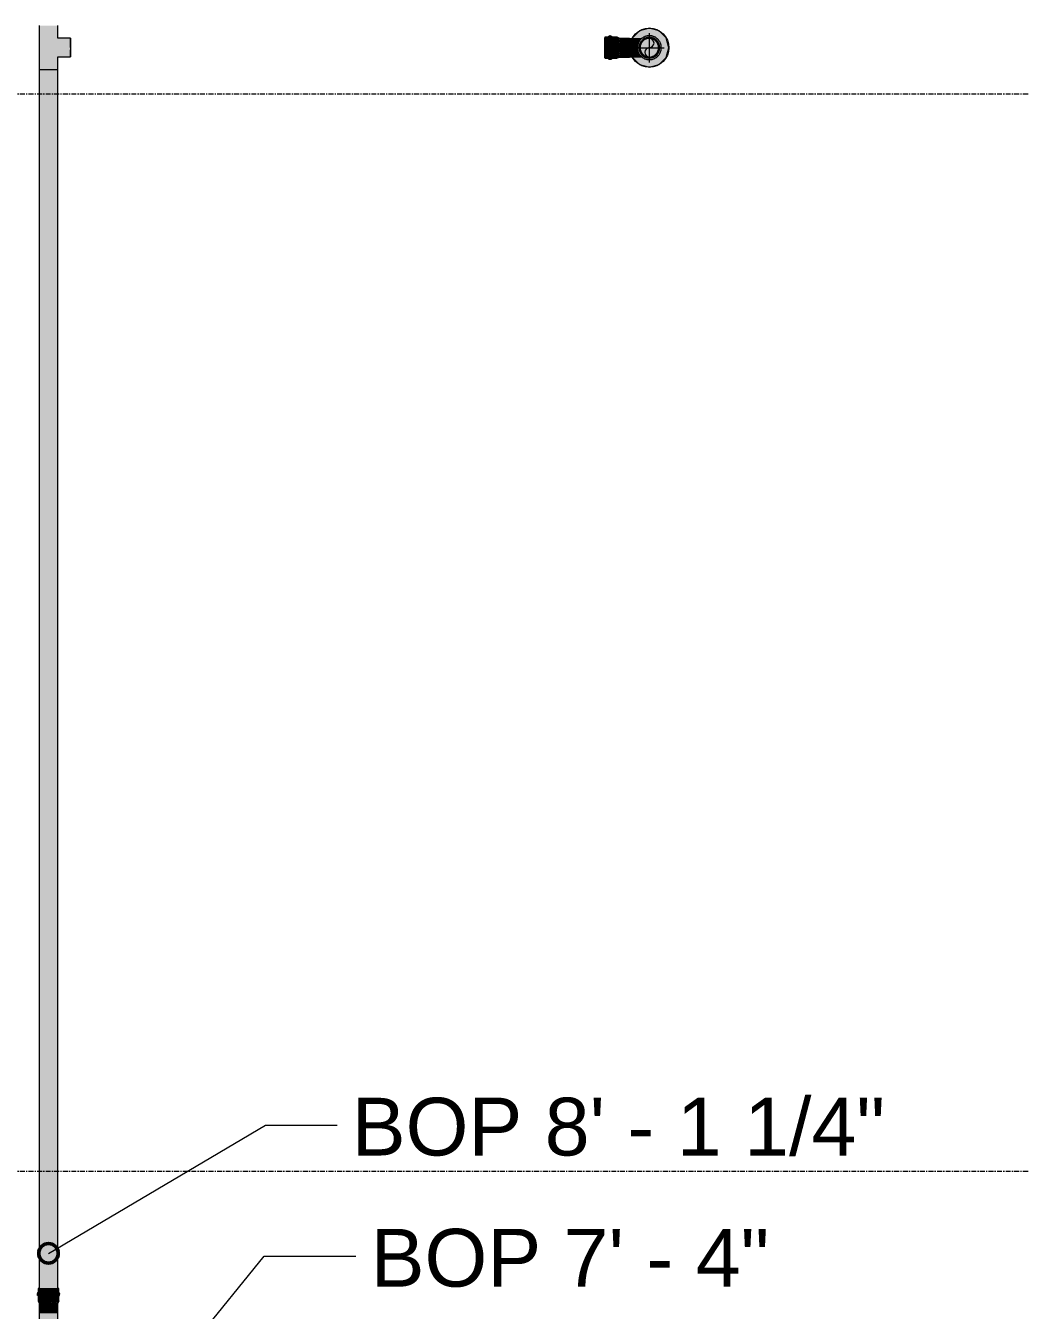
# Model space of a CAD drawing. Header units: inches. Extents: x -3679 to 241, y -496 to 1784.
# Drawn here: x -907.7 to -806.1, y 74.8 to 206 of the extents above; entities that cross this region are included whole.
import ezdxf

# ---------------------------------------------------------------- set-up
doc = ezdxf.new("R2010")
doc.units = ezdxf.units.IN
doc.header["$MEASUREMENT"] = 0
doc.linetypes.add('Grid Line', pattern=[0.875, 0.5, -0.125, 0.125, -0.125])
for name, color, linetype, lineweight in [('A-ANNO-NOTE', 250, 'Continuous', 9), ('G-ANNO-DIMS', 251, 'Continuous', 9), ('P-PIPE', 1, 'Continuous', 9), ('P-PIPE-CNTR', 1, 'Continuous', 9), ('S-GRID', 8, 'Continuous', 9)]:
    doc.layers.add(name, color=color, linetype=linetype, lineweight=lineweight)
doc.styles.add('Arial_1', font='arial.ttf', dxfattribs={"height": 5.901198})

# ---------------------------------------------------------------- blocks, each defined once
blk = doc.blocks.new('Victaulic-VicPress316-Elbow 90-45deg Style P568_P571 - Standard-V37-LOWER PARKING')
at = {"layer": 'P-PIPE'}
for points in [[(-905.34, 76.34), (-905.34, 76.67), (-906.38, 76.66), (-906.5, 76.62), (-906.56, 76.51), (-906.5, 76.45), (-906.34, 76.34), (-905.58, 76.34)], [(-905.34, 76.67), (-905.34, 77.05), (-906.34, 77.05), (-906.34, 76.67), (-905.65, 76.67)], [(-905.34, 75.78), (-905.35, 76.34), (-906.34, 76.34), (-906.34, 75.79), (-905.57, 75.78)], [(-905.34, 76.67), (-904.33, 76.67), (-904.33, 77.05), (-905.34, 77.05), (-905.34, 76.67)], [(-905.34, 75.78), (-904.33, 75.79), (-904.33, 76.34), (-905.34, 76.34), (-905.34, 75.78)], [(-905.34, 75.57), (-905.34, 75.78), (-906.34, 75.79), (-906.37, 75.67), (-906.32, 75.61), (-906.23, 75.57), (-906.15, 75.6), (-905.87, 75.57), (-905.8, 75.58), (-905.55, 75.58), (-905.34, 75.57)], [(-905.34, 74.51), (-905.34, 75.57), (-905.66, 75.59), (-905.96, 75.58), (-906.07, 75.59), (-906.17, 75.6), (-906.24, 75.57), (-906.29, 75.59), (-906.27, 74.51), (-905.5, 74.51)], [(-905.34, 75.57), (-905.32, 75.57), (-905.06, 75.6), (-904.73, 75.58), (-904.61, 75.59), (-904.49, 75.6), (-904.43, 75.57), (-904.33, 75.63), (-904.31, 75.67), (-904.33, 75.79), (-905.34, 75.78), (-905.34, 75.61)], [(-905.34, 74.51), (-904.39, 74.52), (-904.39, 75.59), (-904.44, 75.57), (-904.52, 75.6), (-904.61, 75.59), (-904.68, 75.59), (-904.8, 75.57), (-904.9, 75.58), (-905.13, 75.6), (-905.34, 75.57)], [(-905.34, 71.56), (-905.34, 74.51), (-906.29, 74.51), (-906.27, 72.34), (-906.21, 72.15), (-906.16, 72.03), (-906.06, 71.9), (-905.9, 71.75), (-905.79, 71.67), (-905.66, 71.62), (-905.5, 71.57)], [(-905.34, 71.29), (-905.34, 71.46), (-905.62, 71.51), (-905.74, 71.55), (-905.98, 71.68), (-906.24, 72.01), (-906.29, 72.08), (-906.34, 72.19), (-906.36, 72.31), (-906.36, 72.66), (-906.32, 72.89), (-906.29, 72.95), (-906.29, 73.27), (-906.4, 73.11), (-906.51, 72.84), (-906.56, 72.52), (-906.49, 72.15), (-906.38, 71.88), (-906.18, 71.65), (-905.81, 71.39), (-905.58, 71.32)], [(-905.34, 71.45), (-905.35, 71.56), (-905.56, 71.59), (-905.74, 71.65), (-905.83, 71.7), (-905.99, 71.82), (-906.07, 71.9), (-906.19, 72.1), (-906.25, 72.26), (-906.27, 72.34), (-906.29, 72.66), (-906.29, 72.95), (-906.34, 72.84), (-906.34, 72.75), (-906.37, 72.58), (-906.34, 72.19), (-906.23, 71.99), (-905.95, 71.65), (-905.7, 71.53), (-905.52, 71.48)], [(-905.34, 71.29), (-905.1, 71.32), (-904.87, 71.39), (-904.45, 71.69), (-904.27, 71.92), (-904.17, 72.19), (-904.11, 72.52), (-904.17, 72.84), (-904.29, 73.15), (-904.39, 73.25), (-904.39, 72.94), (-904.33, 72.84), (-904.31, 72.72), (-904.32, 72.36), (-904.36, 72.14), (-904.46, 71.97), (-904.72, 71.65), (-904.94, 71.55), (-905.16, 71.48), (-905.34, 71.45), (-905.34, 71.32)], [(-905.34, 71.45), (-905.06, 71.51), (-904.82, 71.6), (-904.71, 71.66), (-904.44, 71.99), (-904.4, 72.05), (-904.33, 72.19), (-904.33, 72.28), (-904.31, 72.44), (-904.33, 72.84), (-904.39, 72.92), (-904.4, 72.34), (-904.47, 72.14), (-904.55, 71.98), (-904.66, 71.84), (-904.78, 71.74), (-904.94, 71.65), (-905.06, 71.6), (-905.17, 71.57), (-905.34, 71.56), (-905.34, 71.48)]]:
    blk.add_hatch(color=256, dxfattribs=at).paths.add_polyline_path(points, flags=0)
h = blk.add_hatch(color=256, dxfattribs=at)
h.paths.add_polyline_path([(-905.34, 76.34), (-904.33, 76.34), (-904.11, 76.51), (-904.16, 76.61), (-904.33, 76.67), (-905.34, 76.67), (-905.34, 76.42)], flags=0)
h.paths.add_polyline_path([(-904.16, 76.61), (-904.17, 76.62), (-904.2, 76.62), (-904.17, 76.61)], flags=0)
h = blk.add_hatch(color=256, dxfattribs=at)
h.paths.add_polyline_path([(-905.17, 74.51), (-905.34, 74.51), (-905.34, 73.94)], flags=0)
h.paths.add_polyline_path([(-905.34, 71.56), (-905.17, 71.57), (-905.01, 71.62), (-904.84, 71.7), (-904.73, 71.78), (-904.61, 71.9), (-904.48, 72.1), (-904.42, 72.26), (-904.4, 72.34), (-904.39, 72.66), (-904.4, 74.51), (-905.17, 74.51), (-905.17, 74.51), (-905.34, 73.94), (-905.34, 71.57)], flags=0)
for p, q in [((-906.4, 77.05), (-906.4, 76.67)), ((-906.4, 76.35), (-906.4, 75.79)), ((-904.28, 76.67), (-904.28, 77.05)), ((-904.28, 75.79), (-904.28, 76.35)), ((-906.4, 75.79), (-906.29, 75.57)), ((-906.29, 75.61), (-906.29, 74.52)), ((-904.28, 75.79), (-904.39, 75.57)), ((-904.39, 74.52), (-904.39, 75.62)), ((-906.4, 72.52), (-906.4, 72.52)), ((-906.4, 72.52), (-906.4, 72.51)), ((-906.29, 72.51), (-906.29, 72.51)), ((-904.39, 72.51), (-904.39, 72.51)), ((-904.28, 72.52), (-904.28, 72.52)), ((-904.28, 72.51), (-904.28, 72.52))]:
    blk.add_line(p, q, dxfattribs=at)
at = {"layer": 'P-PIPE', "flags": 128}
for points in [[(-905.34, 76.34), (-905.38, 76.34), (-905.42, 76.34), (-905.46, 76.34), (-905.51, 76.34), (-905.55, 76.34), (-905.59, 76.34), (-905.63, 76.34), (-905.67, 76.34), (-905.71, 76.34), (-905.75, 76.34), (-905.79, 76.34), (-905.83, 76.34), (-905.86, 76.34), (-905.9, 76.34), (-905.94, 76.34), (-905.97, 76.34), (-906, 76.34), (-906.04, 76.34), (-906.07, 76.34), (-906.1, 76.34), (-906.13, 76.34), (-906.15, 76.34), (-906.18, 76.34), (-906.21, 76.34), (-906.23, 76.34), (-906.25, 76.34), (-906.27, 76.34), (-906.29, 76.34), (-906.31, 76.34), (-906.33, 76.34), (-906.34, 76.34), (-906.35, 76.34), (-906.37, 76.34), (-906.38, 76.34), (-906.38, 76.34), (-906.39, 76.34), (-906.4, 76.35), (-906.41, 76.35), (-906.45, 76.36), (-906.42, 76.67), (-906.4, 76.67), (-906.4, 76.67), (-906.39, 76.68), (-906.38, 76.68), (-906.37, 76.68), (-906.36, 76.68), (-906.35, 76.68)], [(-905.34, 76.34), (-905.29, 76.34), (-905.25, 76.34), (-905.21, 76.34), (-905.17, 76.34), (-905.13, 76.34), (-905.08, 76.34), (-905.04, 76.34), (-905, 76.34), (-904.96, 76.34), (-904.92, 76.34), (-904.89, 76.34), (-904.85, 76.34), (-904.81, 76.34), (-904.77, 76.34), (-904.74, 76.34), (-904.7, 76.34), (-904.67, 76.34), (-904.64, 76.34), (-904.61, 76.34), (-904.58, 76.34), (-904.55, 76.34), (-904.52, 76.34), (-904.49, 76.34), (-904.47, 76.34), (-904.44, 76.34), (-904.42, 76.34), (-904.4, 76.34), (-904.38, 76.34), (-904.36, 76.34), (-904.35, 76.34), (-904.33, 76.34), (-904.32, 76.34), (-904.31, 76.34), (-904.3, 76.34), (-904.29, 76.34), (-904.28, 76.34), (-904.27, 76.35), (-904.27, 76.35), (-904.22, 76.36), (-904.25, 76.67), (-904.27, 76.67), (-904.28, 76.67), (-904.28, 76.68), (-904.29, 76.68), (-904.3, 76.68), (-904.31, 76.68), (-904.33, 76.68)], [(-906.29, 74.52), (-906.29, 74.43), (-906.29, 74.35), (-906.29, 74.27), (-906.29, 74.19), (-906.29, 74.12), (-906.29, 74.04), (-906.29, 73.96), (-906.29, 73.88), (-906.29, 73.81), (-906.29, 73.73), (-906.29, 73.66), (-906.29, 73.59), (-906.29, 73.52), (-906.29, 73.45), (-906.29, 73.38), (-906.29, 73.31), (-906.29, 73.25), (-906.29, 73.19), (-906.29, 73.13), (-906.29, 73.07), (-906.29, 73.02), (-906.29, 72.97), (-906.29, 72.92), (-906.29, 72.87), (-906.29, 72.82), (-906.29, 72.78), (-906.29, 72.74), (-906.29, 72.71), (-906.29, 72.67), (-906.29, 72.64), (-906.29, 72.61), (-906.29, 72.59), (-906.29, 72.57), (-906.29, 72.55), (-906.29, 72.54), (-906.29, 72.52), (-906.29, 72.52), (-906.29, 72.51), (-906.29, 72.51), (-906.29, 72.51)], [(-904.39, 72.51), (-904.39, 72.51), (-904.39, 72.51), (-904.39, 72.52), (-904.39, 72.53), (-904.39, 72.55), (-904.39, 72.57), (-904.39, 72.59), (-904.39, 72.61), (-904.39, 72.64), (-904.39, 72.67), (-904.39, 72.7), (-904.39, 72.74), (-904.39, 72.77), (-904.39, 72.82), (-904.39, 72.86), (-904.39, 72.91), (-904.39, 72.96), (-904.39, 73.01), (-904.39, 73.06), (-904.39, 73.12), (-904.39, 73.18), (-904.39, 73.24), (-904.39, 73.3), (-904.39, 73.37), (-904.39, 73.43), (-904.39, 73.5), (-904.39, 73.57), (-904.39, 73.65), (-904.39, 73.72), (-904.39, 73.79), (-904.39, 73.87), (-904.39, 73.95), (-904.39, 74.02), (-904.39, 74.1), (-904.39, 74.18), (-904.39, 74.26), (-904.39, 74.34), (-904.39, 74.42), (-904.39, 74.5), (-904.39, 74.52)], [(-906.29, 73.29), (-906.31, 73.26), (-906.34, 73.22), (-906.37, 73.18), (-906.39, 73.14), (-906.42, 73.09), (-906.44, 73.05), (-906.46, 73.01), (-906.48, 72.96), (-906.49, 72.91), (-906.51, 72.87), (-906.52, 72.82), (-906.53, 72.77), (-906.54, 72.72), (-906.55, 72.68), (-906.56, 72.63), (-906.56, 72.58), (-906.56, 72.53), (-906.56, 72.48), (-906.56, 72.43), (-906.55, 72.38), (-906.55, 72.33), (-906.54, 72.29), (-906.53, 72.24), (-906.52, 72.19), (-906.5, 72.14), (-906.49, 72.1), (-906.47, 72.05), (-906.45, 72.01), (-906.43, 71.96), (-906.4, 71.92), (-906.38, 71.88), (-906.35, 71.84), (-906.33, 71.8), (-906.3, 71.76), (-906.27, 71.72), (-906.23, 71.68), (-906.2, 71.65), (-906.16, 71.61), (-906.13, 71.58), (-906.09, 71.55), (-906.05, 71.52), (-906.01, 71.49), (-905.97, 71.47), (-905.92, 71.44), (-905.88, 71.42), (-905.84, 71.4), (-905.79, 71.38), (-905.75, 71.36), (-905.7, 71.35), (-905.65, 71.33), (-905.61, 71.32), (-905.56, 71.31), (-905.51, 71.31), (-905.46, 71.3), (-905.41, 71.3), (-905.36, 71.29), (-905.34, 71.29)], [(-906.4, 72.51), (-906.39, 72.47), (-906.39, 72.43), (-906.39, 72.39), (-906.38, 72.34), (-906.37, 72.3), (-906.37, 72.26), (-906.35, 72.22), (-906.34, 72.18), (-906.33, 72.14), (-906.31, 72.1), (-906.29, 72.06), (-906.28, 72.02), (-906.26, 71.99), (-906.23, 71.95), (-906.21, 71.92), (-906.19, 71.88), (-906.16, 71.85), (-906.13, 71.82), (-906.1, 71.78), (-906.07, 71.75), (-906.04, 71.73), (-906.01, 71.7), (-905.98, 71.67), (-905.94, 71.65), (-905.91, 71.62), (-905.87, 71.6), (-905.84, 71.58), (-905.8, 71.56), (-905.76, 71.54), (-905.72, 71.53), (-905.68, 71.51), (-905.64, 71.5), (-905.6, 71.49), (-905.56, 71.48), (-905.52, 71.47), (-905.47, 71.46), (-905.43, 71.46), (-905.39, 71.46), (-905.35, 71.45), (-905.34, 71.45)], [(-905.34, 71.56), (-905.37, 71.56), (-905.41, 71.56), (-905.45, 71.57), (-905.49, 71.57), (-905.53, 71.58), (-905.56, 71.59), (-905.6, 71.6), (-905.64, 71.61), (-905.67, 71.62), (-905.71, 71.63), (-905.74, 71.65), (-905.78, 71.67), (-905.81, 71.68), (-905.84, 71.7), (-905.87, 71.72), (-905.9, 71.75), (-905.93, 71.77), (-905.96, 71.79), (-905.99, 71.82), (-906.02, 71.85), (-906.04, 71.87), (-906.07, 71.9), (-906.09, 71.93), (-906.11, 71.96), (-906.14, 72), (-906.16, 72.03), (-906.17, 72.06), (-906.19, 72.09), (-906.21, 72.13), (-906.22, 72.16), (-906.24, 72.2), (-906.25, 72.24), (-906.26, 72.27), (-906.27, 72.31), (-906.27, 72.35), (-906.28, 72.38), (-906.28, 72.42), (-906.29, 72.46), (-906.29, 72.5), (-906.29, 72.51)], [(-905.34, 71.29), (-905.29, 71.29), (-905.24, 71.3), (-905.19, 71.3), (-905.14, 71.31), (-905.09, 71.32), (-905.05, 71.33), (-905, 71.34), (-904.95, 71.36), (-904.91, 71.37), (-904.86, 71.39), (-904.82, 71.41), (-904.77, 71.43), (-904.73, 71.45), (-904.69, 71.48), (-904.65, 71.51), (-904.61, 71.54), (-904.57, 71.57), (-904.53, 71.6), (-904.49, 71.63), (-904.46, 71.66), (-904.43, 71.7), (-904.39, 71.74), (-904.36, 71.78), (-904.33, 71.81), (-904.31, 71.86), (-904.28, 71.9), (-904.26, 71.94), (-904.24, 71.98), (-904.21, 72.03), (-904.2, 72.07), (-904.18, 72.12), (-904.16, 72.17), (-904.15, 72.21), (-904.14, 72.26), (-904.13, 72.31), (-904.12, 72.36), (-904.12, 72.41), (-904.11, 72.45), (-904.11, 72.5), (-904.11, 72.55), (-904.12, 72.6), (-904.12, 72.65), (-904.13, 72.7), (-904.13, 72.75), (-904.15, 72.79), (-904.16, 72.84), (-904.17, 72.89), (-904.19, 72.94), (-904.2, 72.98), (-904.22, 73.03), (-904.25, 73.07), (-904.27, 73.11), (-904.29, 73.16), (-904.32, 73.2), (-904.35, 73.24), (-904.38, 73.28)], [(-905.34, 71.45), (-905.29, 71.46), (-905.25, 71.46), (-905.21, 71.46), (-905.17, 71.47), (-905.13, 71.48), (-905.08, 71.49), (-905.04, 71.5), (-905, 71.51), (-904.96, 71.52), (-904.92, 71.54), (-904.89, 71.56), (-904.85, 71.57), (-904.81, 71.59), (-904.77, 71.62), (-904.74, 71.64), (-904.7, 71.66), (-904.67, 71.69), (-904.64, 71.72), (-904.61, 71.75), (-904.58, 71.78), (-904.55, 71.81), (-904.52, 71.84), (-904.49, 71.87), (-904.47, 71.91), (-904.45, 71.94), (-904.42, 71.98), (-904.4, 72.01), (-904.38, 72.05), (-904.37, 72.09), (-904.35, 72.13), (-904.34, 72.17), (-904.32, 72.21), (-904.31, 72.25), (-904.3, 72.29), (-904.29, 72.33), (-904.29, 72.38), (-904.28, 72.42), (-904.28, 72.46), (-904.28, 72.5), (-904.28, 72.51)], [(-904.39, 72.51), (-904.39, 72.47), (-904.39, 72.43), (-904.39, 72.39), (-904.4, 72.36), (-904.41, 72.32), (-904.41, 72.28), (-904.42, 72.25), (-904.43, 72.21), (-904.45, 72.17), (-904.46, 72.14), (-904.48, 72.1), (-904.49, 72.07), (-904.51, 72.04), (-904.53, 72), (-904.55, 71.97), (-904.57, 71.94), (-904.6, 71.91), (-904.62, 71.88), (-904.65, 71.85), (-904.67, 71.83), (-904.7, 71.8), (-904.73, 71.78), (-904.76, 71.75), (-904.79, 71.73), (-904.82, 71.71), (-904.86, 71.69), (-904.89, 71.67), (-904.92, 71.65), (-904.96, 71.64), (-904.99, 71.62), (-905.03, 71.61), (-905.06, 71.6), (-905.1, 71.59), (-905.14, 71.58), (-905.18, 71.57), (-905.21, 71.57), (-905.25, 71.56), (-905.29, 71.56), (-905.33, 71.56), (-905.34, 71.56)]]:
    blk.add_lwpolyline(points, dxfattribs=at)
at = {"layer": 'P-PIPE'}
for centre, major_axis, ratio, start_param, end_param in [((-905.34, 77.05), (1.06, 0), 0.004167, 2.733486, 4.712389), ((-905.34, 76.67), (1.06, 0), 0.004167, 2.827433, 4.712389), ((-905.34, 76.35), (1.06, 0), 0.004167, 2.85017, 4.712389), ((-905.34, 77.05), (1.06, 0), 0.004167, 4.712389, 6.691292), ((-905.34, 76.67), (1.06, 0), 0.004167, 4.712389, 6.597345), ((-905.34, 76.35), (1.06, 0), 0.004167, 4.712389, 6.574608), ((-905.34, 75.57), (0.95, 0), 0.004167, 4.057221, 4.106915), ((-905.34, 75.57), (0.95, 0), 0.004167, 5.317863, 5.367557), ((-905.34, 72.52), (1.06, 0), 0.999991, 2.827433, 3.455752), ((-905.34, 72.52), (1.06, 0), 0.999991, 5.969026, 6.597345)]:
    blk.add_ellipse(centre, major_axis=major_axis, ratio=ratio, start_param=start_param, end_param=end_param, dxfattribs=at)
blk = doc.blocks.new('Victaulic-VicPress316-Elbow 90-45deg Style P568_P571 - Standard-1269424-LOWER PARKING')
at = {"layer": 'P-PIPE'}
for points in [[(-848.55, 203.74), (-848.17, 203.74), (-848.17, 204.75), (-848.55, 204.75), (-848.55, 203.95)], [(-848.01, 203.74), (-847.85, 203.74), (-847.85, 204.75), (-848.01, 204.97), (-848.12, 204.91), (-848.17, 204.75), (-848.17, 203.74), (-848.09, 203.74)], [(-847.85, 203.74), (-847.29, 203.74), (-847.29, 204.75), (-847.85, 204.75), (-847.85, 204.02)], [(-847.29, 203.74), (-847.07, 203.75), (-847.1, 204.02), (-847.08, 204.35), (-847.09, 204.47), (-847.1, 204.59), (-847.07, 204.65), (-847.13, 204.75), (-847.17, 204.77), (-847.29, 204.75), (-847.29, 203.89)], [(-847.07, 203.74), (-846.02, 203.74), (-846.02, 204.69), (-847.09, 204.69), (-847.07, 204.64), (-847.1, 204.56), (-847.09, 204.47), (-847.09, 204.4), (-847.07, 204.28), (-847.09, 204.18), (-847.1, 203.95), (-847.07, 203.76)], [(-845.22, 203.74), (-845.19, 204), (-845.11, 204.24), (-844.82, 204.64), (-844.77, 204.69), (-846.02, 204.68), (-846.02, 203.74), (-845.26, 203.74)], [(-842.94, 203.74), (-842.78, 203.74), (-842.8, 203.98), (-842.87, 204.21), (-843.17, 204.63), (-843.37, 204.79), (-843.67, 204.91), (-844, 204.97), (-844.34, 204.91), (-844.67, 204.76), (-844.86, 204.59), (-845.13, 204.21), (-845.2, 203.98), (-845.22, 203.74), (-845.06, 203.74), (-844.86, 204.37), (-844.33, 204.75), (-843.67, 204.75), (-843.14, 204.37), (-843.03, 204.02)], [(-845.06, 203.74), (-844.95, 203.75), (-844.91, 204.01), (-844.82, 204.22), (-844.67, 204.41), (-844.47, 204.57), (-844.25, 204.66), (-844, 204.69), (-843.71, 204.65), (-843.69, 204.63), (-843.52, 204.57), (-843.33, 204.41), (-843.18, 204.22), (-843.08, 203.99), (-843.05, 203.74), (-842.94, 203.74), (-843.14, 204.37), (-843.67, 204.75), (-844.33, 204.75), (-844.86, 204.37), (-844.95, 204.08)], [(-848.55, 202.74), (-848.17, 202.74), (-848.17, 203.74), (-848.55, 203.74), (-848.55, 202.86)], [(-848.01, 202.52), (-847.96, 202.58), (-847.85, 202.74), (-847.85, 203.74), (-848.17, 203.74), (-848.16, 202.7), (-848.12, 202.58)], [(-847.85, 202.74), (-847.29, 202.74), (-847.29, 203.74), (-847.85, 203.74), (-847.85, 202.85)], [(-847.17, 202.71), (-847.11, 202.76), (-847.07, 202.85), (-847.1, 202.93), (-847.07, 203.2), (-847.09, 203.28), (-847.09, 203.53), (-847.07, 203.74), (-847.29, 203.74), (-847.29, 202.74), (-847.29, 202.74), (-847.19, 202.72)], [(-847.09, 202.79), (-846.02, 202.81), (-846.02, 203.74), (-847.07, 203.74), (-847.1, 203.42), (-847.07, 203.17), (-847.09, 203.01), (-847.1, 202.91), (-847.07, 202.84), (-847.09, 202.79)], [(-844.75, 202.79), (-844.86, 202.89), (-845.13, 203.28), (-845.2, 203.5), (-845.22, 203.74), (-846.02, 203.74), (-846.02, 202.79), (-844.77, 202.79)], [(-844, 202.52), (-843.66, 202.58), (-843.37, 202.7), (-843.14, 202.89), (-842.87, 203.27), (-842.86, 203.74), (-842.94, 203.74), (-843.14, 203.12), (-843.67, 202.74), (-844.33, 202.74), (-844.86, 203.12), (-845.06, 203.74), (-845.22, 203.74), (-845.2, 203.5), (-845.13, 203.27), (-844.83, 202.85), (-844.63, 202.7), (-844.33, 202.57)], [(-844.33, 202.74), (-843.67, 202.74), (-843.14, 203.12), (-842.94, 203.74), (-843.05, 203.74), (-843.05, 203.74), (-843.09, 203.48), (-843.18, 203.27), (-843.33, 203.07), (-843.52, 202.92), (-843.75, 202.83), (-844, 202.79), (-844.29, 202.84), (-844.31, 202.85), (-844.47, 202.92), (-844.67, 203.07), (-844.82, 203.27), (-844.92, 203.5), (-844.95, 203.74), (-845.06, 203.74), (-844.86, 203.12), (-844.41, 202.79)], [(-843.22, 204.28), (-843.24, 204.3), (-843.23, 204.29)]]:
    blk.add_hatch(color=256, dxfattribs=at).paths.add_polyline_path(points, flags=0)
for p, q in [((-848.17, 204.8), (-848.55, 204.8)), ((-847.29, 204.8), (-847.85, 204.8)), ((-846.02, 204.69), (-847.12, 204.69)), ((-848.55, 202.68), (-848.17, 202.68)), ((-847.85, 202.68), (-847.29, 202.68)), ((-847.11, 202.79), (-846.02, 202.79)), ((-844.01, 202.79), (-844.01, 202.79)), ((-844, 202.79), (-844, 202.79))]:
    blk.add_line(p, q, dxfattribs=at)
at = {"layer": 'P-PIPE', "flags": 128}
for points in [[(-848.17, 204.8), (-848.17, 204.81), (-848.17, 204.82), (-848.17, 204.82), (-848.17, 204.83), (-848.17, 204.83), (-848.17, 204.84), (-848.17, 204.85), (-848.17, 204.85), (-848.16, 204.86), (-848.16, 204.87), (-848.16, 204.87), (-848.16, 204.88), (-848.15, 204.88), (-848.15, 204.89), (-848.15, 204.89), (-848.14, 204.9), (-848.14, 204.91), (-848.13, 204.91), (-848.13, 204.92), (-848.12, 204.92), (-848.12, 204.92), (-848.11, 204.93), (-848.11, 204.93), (-848.1, 204.94), (-848.1, 204.94), (-848.09, 204.94), (-848.09, 204.95), (-848.08, 204.95), (-848.08, 204.95), (-848.07, 204.96), (-848.06, 204.96), (-848.06, 204.96), (-848.05, 204.96), (-848.04, 204.96), (-848.04, 204.96), (-848.03, 204.97), (-848.02, 204.97), (-848.02, 204.97), (-848.01, 204.97), (-848.01, 204.97), (-848, 204.97), (-847.99, 204.97), (-847.99, 204.96), (-847.98, 204.96), (-847.97, 204.96), (-847.97, 204.96), (-847.96, 204.96), (-847.95, 204.96), (-847.95, 204.95), (-847.94, 204.95), (-847.94, 204.95), (-847.93, 204.95), (-847.92, 204.94), (-847.92, 204.94), (-847.91, 204.93), (-847.91, 204.93), (-847.9, 204.93), (-847.9, 204.92), (-847.89, 204.92), (-847.89, 204.91), (-847.88, 204.91), (-847.88, 204.9), (-847.88, 204.9), (-847.87, 204.89), (-847.87, 204.89), (-847.87, 204.88), (-847.86, 204.88), (-847.86, 204.87), (-847.86, 204.86), (-847.86, 204.86), (-847.85, 204.85), (-847.85, 204.84), (-847.85, 204.84), (-847.85, 204.83), (-847.85, 204.83), (-847.85, 204.82), (-847.85, 204.81), (-847.85, 204.81), (-847.85, 204.8)], [(-848.17, 204.74), (-848.17, 204.76), (-848.17, 204.77), (-848.17, 204.78), (-848.17, 204.79), (-848.17, 204.79), (-848.17, 204.8), (-848.17, 204.8), (-848.17, 204.8), (-848.17, 204.8)], [(-848.17, 204.8), (-848.17, 204.8), (-848.17, 204.8), (-848.17, 204.79), (-848.17, 204.79), (-848.17, 204.78), (-848.17, 204.77), (-848.17, 204.76), (-848.17, 204.75), (-848.17, 204.73), (-848.17, 204.72), (-848.17, 204.7), (-848.17, 204.68), (-848.17, 204.66), (-848.17, 204.64), (-848.17, 204.62), (-848.17, 204.59), (-848.17, 204.57), (-848.17, 204.54), (-848.17, 204.51), (-848.17, 204.48), (-848.17, 204.45), (-848.17, 204.42), (-848.17, 204.38), (-848.17, 204.35), (-848.17, 204.32), (-848.17, 204.28), (-848.17, 204.24), (-848.17, 204.2), (-848.17, 204.17), (-848.17, 204.13), (-848.17, 204.09), (-848.17, 204.05), (-848.17, 204.01), (-848.17, 203.96), (-848.17, 203.92), (-848.17, 203.88), (-848.17, 203.84), (-848.17, 203.8), (-848.17, 203.75), (-848.17, 203.74)], [(-847.85, 203.74), (-847.85, 203.79), (-847.85, 203.83), (-847.85, 203.87), (-847.85, 203.91), (-847.85, 203.95), (-847.85, 203.99), (-847.85, 204.04), (-847.85, 204.08), (-847.85, 204.12), (-847.85, 204.16), (-847.85, 204.19), (-847.85, 204.23), (-847.85, 204.27), (-847.85, 204.31), (-847.85, 204.34), (-847.85, 204.38), (-847.85, 204.41), (-847.85, 204.44), (-847.85, 204.47), (-847.85, 204.5), (-847.85, 204.53), (-847.85, 204.56), (-847.85, 204.59), (-847.85, 204.61), (-847.85, 204.63), (-847.85, 204.66), (-847.85, 204.68), (-847.85, 204.7), (-847.85, 204.71), (-847.85, 204.73), (-847.85, 204.74), (-847.85, 204.76), (-847.85, 204.77), (-847.85, 204.78), (-847.85, 204.79), (-847.85, 204.79), (-847.85, 204.8), (-847.85, 204.8), (-847.85, 204.8), (-847.85, 204.8)], [(-847.85, 204.8), (-847.85, 204.8), (-847.85, 204.8), (-847.85, 204.79), (-847.85, 204.79), (-847.85, 204.78), (-847.85, 204.77), (-847.85, 204.76), (-847.85, 204.75)], [(-847.29, 204.8), (-847.28, 204.8), (-847.27, 204.8), (-847.26, 204.8), (-847.25, 204.8), (-847.23, 204.8), (-847.22, 204.79), (-847.21, 204.79), (-847.2, 204.79), (-847.19, 204.78), (-847.18, 204.78), (-847.17, 204.78), (-847.16, 204.77), (-847.15, 204.77), (-847.14, 204.76), (-847.14, 204.75), (-847.13, 204.75), (-847.12, 204.74), (-847.11, 204.73), (-847.1, 204.73), (-847.09, 204.72), (-847.09, 204.71), (-847.08, 204.7), (-847.07, 204.69), (-847.07, 204.69)], [(-846.02, 204.69), (-845.93, 204.69), (-845.85, 204.69), (-845.77, 204.69), (-845.69, 204.69), (-845.61, 204.69), (-845.54, 204.69), (-845.46, 204.69), (-845.38, 204.69), (-845.31, 204.69), (-845.23, 204.69), (-845.16, 204.69), (-845.08, 204.69), (-845.01, 204.69), (-844.94, 204.69), (-844.88, 204.69), (-844.81, 204.69), (-844.75, 204.69)], [(-842.78, 203.74), (-842.78, 203.79), (-842.78, 203.84), (-842.79, 203.89), (-842.79, 203.94), (-842.8, 203.99), (-842.81, 204.03), (-842.82, 204.08), (-842.84, 204.13), (-842.85, 204.17), (-842.87, 204.22), (-842.89, 204.26), (-842.91, 204.31), (-842.94, 204.35), (-842.96, 204.39), (-842.99, 204.43), (-843.02, 204.47), (-843.05, 204.51), (-843.08, 204.55), (-843.11, 204.59), (-843.15, 204.62), (-843.18, 204.65), (-843.22, 204.69), (-843.26, 204.72), (-843.3, 204.75), (-843.34, 204.77), (-843.38, 204.8), (-843.42, 204.82), (-843.47, 204.84), (-843.51, 204.86), (-843.56, 204.88), (-843.6, 204.9), (-843.65, 204.92), (-843.7, 204.93), (-843.74, 204.94), (-843.79, 204.95), (-843.84, 204.96), (-843.89, 204.96), (-843.94, 204.96), (-843.99, 204.97), (-844.04, 204.97), (-844.08, 204.96), (-844.13, 204.96), (-844.18, 204.95), (-844.23, 204.94), (-844.28, 204.93), (-844.33, 204.92), (-844.37, 204.91), (-844.42, 204.89), (-844.46, 204.87), (-844.51, 204.86), (-844.55, 204.83), (-844.6, 204.81), (-844.64, 204.79), (-844.68, 204.76), (-844.72, 204.73), (-844.76, 204.7), (-844.8, 204.67), (-844.83, 204.64), (-844.87, 204.6), (-844.9, 204.57), (-844.93, 204.53), (-844.97, 204.49), (-844.99, 204.46), (-845.02, 204.42), (-845.05, 204.37), (-845.07, 204.33), (-845.1, 204.29), (-845.12, 204.24), (-845.14, 204.2), (-845.15, 204.15), (-845.17, 204.11), (-845.18, 204.06), (-845.19, 204.01), (-845.2, 203.96), (-845.21, 203.92), (-845.22, 203.87), (-845.22, 203.82), (-845.22, 203.77), (-845.22, 203.74)], [(-844, 204.69), (-844, 204.69), (-844, 204.69)], [(-848.17, 203.74), (-848.17, 203.7), (-848.17, 203.66), (-848.17, 203.62), (-848.17, 203.57), (-848.17, 203.53), (-848.17, 203.49), (-848.17, 203.45), (-848.17, 203.41), (-848.17, 203.37), (-848.17, 203.33), (-848.17, 203.29), (-848.17, 203.25), (-848.17, 203.22), (-848.17, 203.18), (-848.17, 203.15), (-848.17, 203.11), (-848.17, 203.08), (-848.17, 203.04), (-848.17, 203.01), (-848.17, 202.98), (-848.17, 202.95), (-848.17, 202.93), (-848.17, 202.9), (-848.17, 202.88), (-848.17, 202.85), (-848.17, 202.83), (-848.17, 202.81), (-848.17, 202.79), (-848.17, 202.77), (-848.17, 202.76), (-848.17, 202.74), (-848.17, 202.73), (-848.17, 202.72), (-848.17, 202.71), (-848.17, 202.7), (-848.17, 202.69), (-848.17, 202.69), (-848.17, 202.69), (-848.17, 202.68), (-848.17, 202.68)], [(-847.85, 202.68), (-847.85, 202.68), (-847.85, 202.69), (-847.85, 202.69), (-847.85, 202.7), (-847.85, 202.71), (-847.85, 202.71), (-847.85, 202.73), (-847.85, 202.74), (-847.85, 202.75), (-847.85, 202.77), (-847.85, 202.78), (-847.85, 202.8), (-847.85, 202.82), (-847.85, 202.85), (-847.85, 202.87), (-847.85, 202.89), (-847.85, 202.92), (-847.85, 202.95), (-847.85, 202.98), (-847.85, 203.01), (-847.85, 203.04), (-847.85, 203.07), (-847.85, 203.1), (-847.85, 203.14), (-847.85, 203.17), (-847.85, 203.21), (-847.85, 203.24), (-847.85, 203.28), (-847.85, 203.32), (-847.85, 203.36), (-847.85, 203.4), (-847.85, 203.44), (-847.85, 203.48), (-847.85, 203.52), (-847.85, 203.56), (-847.85, 203.6), (-847.85, 203.65), (-847.85, 203.69), (-847.85, 203.73), (-847.85, 203.74)], [(-845.22, 203.74), (-845.22, 203.69), (-845.22, 203.65), (-845.21, 203.6), (-845.21, 203.55), (-845.2, 203.5), (-845.19, 203.45), (-845.18, 203.4), (-845.16, 203.36), (-845.15, 203.31), (-845.13, 203.27), (-845.11, 203.22), (-845.09, 203.18), (-845.06, 203.13), (-845.04, 203.09), (-845.01, 203.05), (-844.98, 203.01), (-844.95, 202.97), (-844.92, 202.94), (-844.89, 202.9), (-844.85, 202.87), (-844.82, 202.83), (-844.78, 202.8), (-844.74, 202.77), (-844.7, 202.74), (-844.66, 202.71), (-844.62, 202.69), (-844.58, 202.66), (-844.53, 202.64), (-844.49, 202.62), (-844.44, 202.6), (-844.4, 202.59), (-844.35, 202.57), (-844.3, 202.56), (-844.26, 202.55), (-844.21, 202.54), (-844.16, 202.53), (-844.11, 202.52), (-844.06, 202.52), (-844.01, 202.52), (-843.96, 202.52), (-843.92, 202.52), (-843.87, 202.53), (-843.82, 202.53), (-843.77, 202.54), (-843.72, 202.55), (-843.67, 202.56), (-843.63, 202.58), (-843.58, 202.59), (-843.54, 202.61), (-843.49, 202.63), (-843.45, 202.65), (-843.4, 202.67), (-843.36, 202.7), (-843.32, 202.73), (-843.28, 202.75), (-843.24, 202.78), (-843.2, 202.81), (-843.17, 202.85), (-843.13, 202.88), (-843.1, 202.92), (-843.07, 202.95), (-843.03, 202.99), (-843.01, 203.03), (-842.98, 203.07), (-842.95, 203.11), (-842.93, 203.15), (-842.9, 203.2), (-842.88, 203.24), (-842.86, 203.29), (-842.85, 203.33), (-842.83, 203.38), (-842.82, 203.43), (-842.81, 203.47), (-842.8, 203.52), (-842.79, 203.57), (-842.78, 203.62), (-842.78, 203.67), (-842.78, 203.72), (-842.78, 203.74)], [(-848.17, 202.68), (-848.17, 202.68), (-848.17, 202.69), (-848.17, 202.69), (-848.17, 202.7), (-848.17, 202.71), (-848.17, 202.71), (-848.17, 202.73), (-848.17, 202.74)], [(-847.85, 202.68), (-847.85, 202.68), (-847.85, 202.67), (-847.85, 202.66), (-847.85, 202.66), (-847.85, 202.65), (-847.85, 202.64), (-847.85, 202.64), (-847.85, 202.63), (-847.86, 202.63), (-847.86, 202.62), (-847.86, 202.61), (-847.86, 202.61), (-847.87, 202.6), (-847.87, 202.6), (-847.87, 202.59), (-847.88, 202.59), (-847.88, 202.58), (-847.89, 202.58), (-847.89, 202.57), (-847.9, 202.57), (-847.9, 202.56), (-847.91, 202.56), (-847.91, 202.55), (-847.92, 202.55), (-847.92, 202.55), (-847.93, 202.54), (-847.93, 202.54), (-847.94, 202.54), (-847.94, 202.53), (-847.95, 202.53), (-847.96, 202.53), (-847.96, 202.53), (-847.97, 202.52), (-847.98, 202.52), (-847.98, 202.52), (-847.99, 202.52), (-848, 202.52), (-848, 202.52), (-848.01, 202.52), (-848.01, 202.52), (-848.02, 202.52), (-848.03, 202.52), (-848.03, 202.52), (-848.04, 202.52), (-848.05, 202.52), (-848.05, 202.53), (-848.06, 202.53), (-848.07, 202.53), (-848.07, 202.53), (-848.08, 202.53), (-848.08, 202.54), (-848.09, 202.54), (-848.1, 202.54), (-848.1, 202.55), (-848.11, 202.55), (-848.11, 202.55), (-848.12, 202.56), (-848.12, 202.56), (-848.13, 202.57), (-848.13, 202.57), (-848.14, 202.58), (-848.14, 202.58), (-848.14, 202.59), (-848.15, 202.59), (-848.15, 202.6), (-848.15, 202.6), (-848.16, 202.61), (-848.16, 202.62), (-848.16, 202.62), (-848.17, 202.63), (-848.17, 202.64), (-848.17, 202.64), (-848.17, 202.65), (-848.17, 202.65), (-848.17, 202.66), (-848.17, 202.67), (-848.17, 202.67), (-848.17, 202.68), (-848.17, 202.68)], [(-847.85, 202.74), (-847.85, 202.73), (-847.85, 202.72), (-847.85, 202.71), (-847.85, 202.7), (-847.85, 202.69), (-847.85, 202.69), (-847.85, 202.69), (-847.85, 202.68), (-847.85, 202.68)], [(-847.07, 202.79), (-847.08, 202.78), (-847.08, 202.78), (-847.09, 202.77), (-847.1, 202.76), (-847.11, 202.75), (-847.12, 202.75), (-847.12, 202.74), (-847.13, 202.73), (-847.14, 202.73), (-847.15, 202.72), (-847.16, 202.72), (-847.17, 202.71), (-847.18, 202.71), (-847.19, 202.7), (-847.2, 202.7), (-847.21, 202.7), (-847.22, 202.69), (-847.23, 202.69), (-847.24, 202.69), (-847.25, 202.69), (-847.27, 202.69), (-847.28, 202.68), (-847.29, 202.68), (-847.29, 202.68)], [(-844.75, 202.79), (-844.79, 202.79), (-844.86, 202.79), (-844.93, 202.79), (-845, 202.79), (-845.07, 202.79), (-845.14, 202.79), (-845.21, 202.79), (-845.29, 202.79), (-845.36, 202.79), (-845.44, 202.79), (-845.52, 202.79), (-845.59, 202.79), (-845.67, 202.79), (-845.75, 202.79), (-845.83, 202.79), (-845.91, 202.79), (-845.99, 202.79), (-846.02, 202.79)]]:
    blk.add_lwpolyline(points, dxfattribs=at)
at = {"layer": 'P-PIPE'}
for radius, start, end in [(1.06, 0, 180), (0.95, 108, 109.3914), (0.95, 70.6176, 72), (1.06, 180, 0), (1.06, 180, 216), (0.95, 205.2713, 208.3277), (0.95, 142.2965, 145.4494), (0.95, 31.4037, 37.6883), (0.95, 25.2771, 28.3215), (1.06, 0, 36), (0.95, 211.4253, 217.6803), (0.95, 250.6515, 252), (0.95, 288, 289.3396), (0.95, 322.3349, 325.4167)]:
    blk.add_arc((-844, 203.74), radius, start, end, dxfattribs=at)
for centre, major_axis, start_param, end_param in [((-848.55, 203.74), (0, 1.06), 4.71237, 6.597381), ((-848.17, 203.74), (0, 1.06), 4.71237, 6.597295), ((-847.85, 203.74), (0, 1.06), 4.71237, 6.597295), ((-848.55, 203.74), (0, 1.06), 2.82746, 4.71237), ((-848.17, 203.74), (0, 1.06), 2.82746, 4.71237), ((-847.85, 203.74), (0, 1.06), 2.82746, 4.71237), ((-847.07, 203.74), (0, 0.95), 5.317833, 5.367525), ((-847.07, 203.74), (0, 0.95), 4.057189, 4.106885)]:
    blk.add_ellipse(centre, major_axis=major_axis, ratio=0.00001, start_param=start_param, end_param=end_param, dxfattribs=at)

msp = doc.modelspace()

# ---------------------------------------------------------------- hatches: boundary and pattern name
at = {"layer": 'A-ANNO-NOTE'}
msp.add_hatch(color=256, dxfattribs=at).paths.add_polyline_path([(-844, 201.74), (-843, 202.01), (-842.27, 202.74), (-842, 203.74), (-842.27, 204.74), (-843, 205.47), (-844, 205.74), (-845, 205.47), (-845.73, 204.74), (-846, 203.74), (-845.73, 202.74), (-845, 202.01)], flags=0)
h = msp.add_hatch(color=256, dxfattribs=at)
edge = h.paths.add_edge_path(flags=0)
edge.add_arc((-844, 203.74), 2, 0, 360)
at = {"layer": 'P-PIPE'}
h = msp.add_hatch(color=256, dxfattribs=at)
h.paths.add_polyline_path([(-904.42, 201.51), (-904.39, 201.51), (-904.39, 202.8), (-904.42, 202.83)], flags=0)
h.paths.add_polyline_path([(-904.42, 205.99), (-904.42, 205.99), (-904.51, 205.99)], flags=0)
h.paths.add_polyline_path([(-906.26, 206), (-906.29, 205.99), (-906.29, 201.51), (-906.26, 201.51), (-906.26, 205.99)], flags=0)
h.paths.add_polyline_path([(-905.34, 201.5), (-904.42, 201.51), (-904.42, 202.84), (-905.34, 203.75), (-904.39, 204.7), (-904.39, 206), (-904.86, 205.99), (-906.26, 206), (-906.26, 201.51), (-905.59, 201.5)], flags=0)
for points in [[(-903.09, 202.8), (-903.1, 203.27), (-903.09, 204.7), (-904.39, 204.7), (-905.34, 203.75), (-904.39, 202.8)], [(-903.09, 202.83), (-903.09, 202.83), (-903.09, 204.67), (-903.09, 204.67), (-903.1, 203.5)], [(-844, 202.79), (-843.75, 202.83), (-843.52, 202.92), (-843.33, 203.07), (-843.18, 203.27), (-843.08, 203.5), (-843.05, 203.74), (-843.08, 203.99), (-843.18, 204.22), (-843.33, 204.41), (-843.52, 204.57), (-843.75, 204.66), (-844, 204.69), (-844.25, 204.66), (-844.47, 204.57), (-844.67, 204.41), (-844.82, 204.22), (-844.92, 203.99), (-844.95, 203.74), (-844.92, 203.5), (-844.82, 203.27), (-844.67, 203.07), (-844.47, 202.92), (-844.25, 202.83)], [(-905.34, 77.05), (-905.34, 201.5), (-906.29, 201.51), (-906.29, 77.05), (-905.5, 77.05)], [(-905.34, 77.05), (-904.39, 77.05), (-904.39, 201.51), (-904.86, 201.51), (-905.34, 201.5), (-905.34, 77.05)]]:
    msp.add_hatch(color=256, dxfattribs=at).paths.add_polyline_path(points, flags=0)

# ---------------------------------------------------------------- linework, layer by layer
at = {"layer": 'A-ANNO-NOTE'}
for p, q in [((-845.73, 204.74), (-846, 203.74)), ((-845, 205.47), (-845.73, 204.74)), ((-844, 205.74), (-845, 205.47)), ((-843, 205.47), (-844, 205.74)), ((-842.27, 204.74), (-843, 205.47)), ((-842, 203.74), (-842.27, 204.74)), ((-846, 203.74), (-845.73, 202.74)), ((-842.27, 202.74), (-842, 203.74)), ((-845.73, 202.74), (-845, 202.01)), ((-845, 202.01), (-844, 201.74)), ((-844, 201.74), (-843, 202.01)), ((-843, 202.01), (-842.27, 202.74))]:
    msp.add_line(p, q, dxfattribs=at)
msp.add_circle((-844, 203.74), 2, dxfattribs=at)
at = {"layer": 'G-ANNO-DIMS'}
for p, q in [((-905.34, 80.65), (-883.18, 93.74)), ((-883.18, 93.74), (-875.88, 93.74)), ((-905.33, 53.38), (-883.31, 80.35)), ((-883.31, 80.35), (-873.95, 80.35))]:
    msp.add_line(p, q, dxfattribs=at)
at = {"layer": 'G-ANNO-DIMS', "lineweight": 50}
msp.add_circle((-905.34, 80.65), 1, dxfattribs=at)
at = {"layer": 'P-PIPE'}
for p, q in [((-906.29, 206), (-906.29, 201.51)), ((-904.39, 204.7), (-904.39, 206)), ((-903.09, 204.7), (-904.39, 204.7)), ((-904.39, 201.51), (-904.39, 202.8)), ((-904.39, 202.8), (-903.09, 202.8)), ((-906.29, 201.51), (-906.29, 77.05)), ((-904.39, 77.05), (-904.39, 201.51))]:
    msp.add_line(p, q, dxfattribs=at)
for centre, radius, start, end in [((-844, 203.74), 0.95, 0, 180), ((-844, 204.22), 0.475, 270, 90), ((-844, 203.74), 0.95, 180, 0), ((-844, 203.27), 0.475, 90, 270)]:
    msp.add_arc(centre, radius, start, end, dxfattribs=at)
for centre, major_axis, ratio, start_param, end_param in [((-903.09, 203.75), (0, 0.951), 0.004404, 0.004167, 3.141593), ((-903.09, 203.75), (0, 0.951), 0.004404, 4.716556, 6.283185), ((-903.09, 203.75), (0, 0.951), 0.004404, 3.14576, 4.454757), ((-905.34, 201.51), (0.951, 0), 0.004167, 3.141593, 3.398987), ((-905.34, 201.51), (0.951, 0), 0.004167, 3.404101, 3.660787), ((-905.34, 201.51), (0.951, 0), 0.004167, 3.66561, 3.922586), ((-905.34, 201.51), (0.951, 0), 0.004167, 3.927271, 4.184385), ((-905.34, 201.51), (0.95, 0), 0.004167, 3.926991, 4.183446), ((-905.34, 201.51), (0.951, 0), 0.004167, 4.188979, 4.446185), ((-905.34, 201.51), (0.95, 0), 0.004167, 4.18879, 4.445737), ((-905.34, 201.51), (-0.951, 0), 0.004167, 1.309113, 1.566392), ((-905.34, 201.51), (0.95, 0), 0.004167, 4.45059, 4.70793), ((-905.34, 201.51), (0.951, 0), 0.004167, 4.712437, 4.969784), ((-905.34, 201.51), (0.95, 0), 0.004167, 4.712389, 4.970096), ((-905.34, 201.51), (0.951, 0), 0.004167, 4.974164, 5.231583), ((-905.34, 201.51), (0.95, 0), 0.004167, 4.974188, 5.232288), ((-905.34, 201.51), (0.951, 0), 0.004167, 5.235873, 5.493382), ((-905.34, 201.51), (0.95, 0), 0.004167, 5.235988, 5.494579), ((-905.34, 201.51), (0.951, 0), 0.004167, 5.497536, 5.755182), ((-905.34, 201.51), (0.951, 0), 0.004167, 5.759055, 6.016981), ((-905.34, 201.51), (0.951, 0), 0.004167, 6.019579, 6.27878)]:
    msp.add_ellipse(centre, major_axis=major_axis, ratio=ratio, start_param=start_param, end_param=end_param, dxfattribs=at)
at = {"layer": 'P-PIPE-CNTR'}
for p, q in [((-844, 202.24), (-844, 205.24)), ((-845.5, 203.74), (-842.5, 203.74))]:
    msp.add_line(p, q, dxfattribs=at)
at = {"layer": 'S-GRID', "linetype": 'Grid Line'}
for p, q in [((228, 199), (-3666.39, 199)), ((228, 89), (-3666.39, 89))]:
    msp.add_line(p, q, dxfattribs=at)

# ---------------------------------------------------------------- block references
at = {"layer": 'P-PIPE'}
for name in ['Victaulic-VicPress316-Elbow 90-45deg Style P568_P571 - Standard-1269424-LOWER PARKING', 'Victaulic-VicPress316-Elbow 90-45deg Style P568_P571 - Standard-V37-LOWER PARKING']:
    msp.add_blockref(name, (0, 0), dxfattribs=at)

# ---------------------------------------------------------------- next in the draw order: texts
at = {"layer": 'G-ANNO-DIMS', "char_height": 5.9012, "attachment_point": 1, "line_spacing_factor": 0.938532, "style": 'Arial_1', "bg_fill": 3, "box_fill_scale": 1.25, "bg_fill_color": 0, "bg_fill_transparency": 0}
for s, insert, width in [('BOP 8\' - 1 1/4"', (-874.38, 96.54), 64.872), ('BOP 7\' - 4"', (-872.45, 83.15), 48.456)]:
    msp.add_mtext(s, dxfattribs=dict(at, insert=insert, width=width))

doc.saveas('drawing.dxf')
